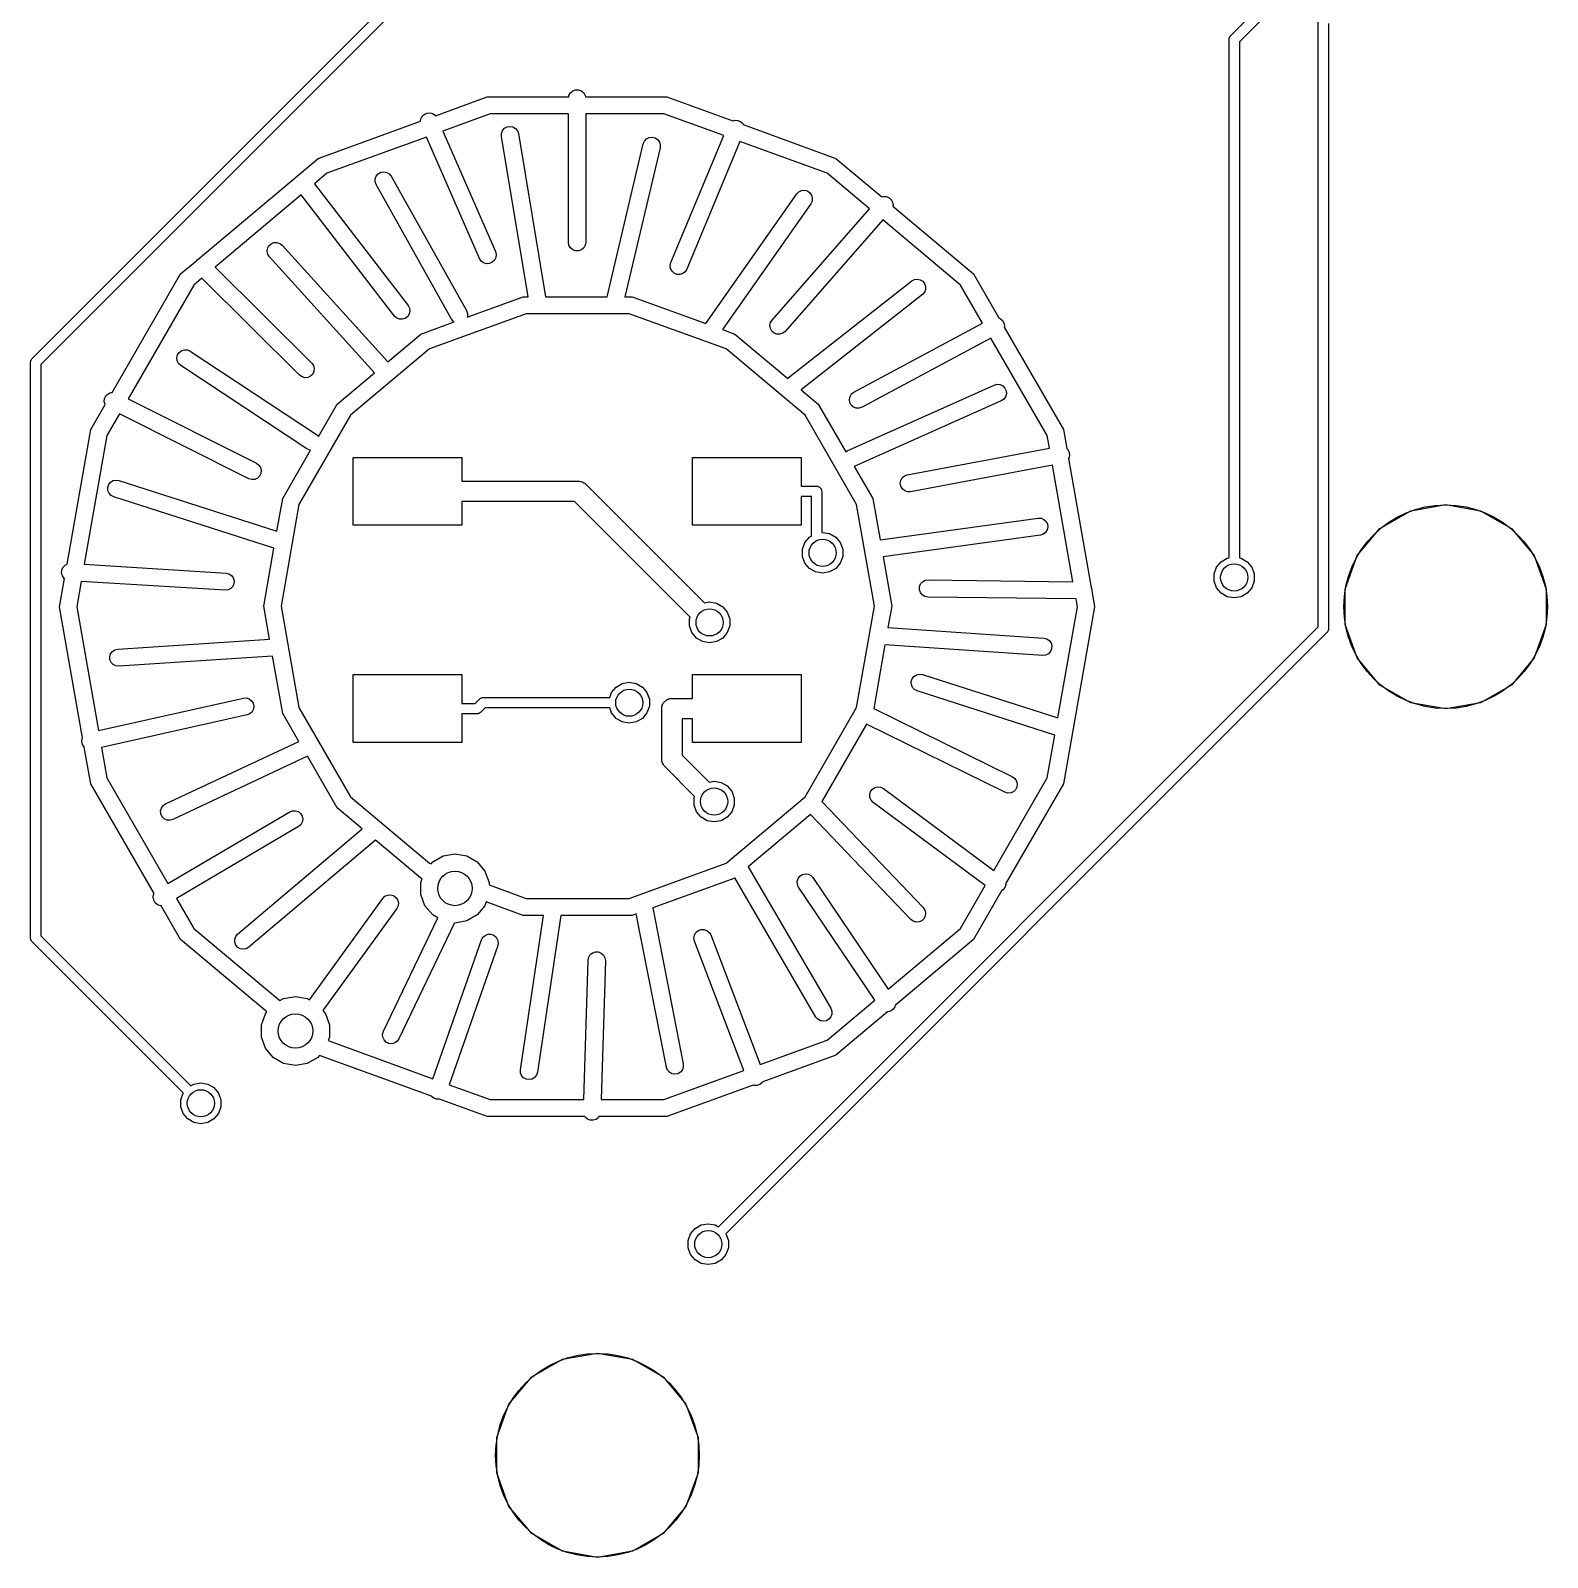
# Model space of a CAD drawing. Extents: x 0 to 100, y -163 to 0.
# Drawn here: x 4.15 to 26.5, y -126.51 to -104.01 of the extents above; entities that cross this region are included whole.
import ezdxf

# ---------------------------------------------------------------- set-up
doc = ezdxf.new("R2010")
doc.units = 0
doc.header["$MEASUREMENT"] = 0
doc.layers.add('BLACK', color=7, linetype='CONTINUOUS')

msp = doc.modelspace()

# ---------------------------------------------------------------- linework, layer by layer
at = {"layer": 'Black'}
for p, q in [((4.16832, -108.845), (15.869, -97.1447)), ((15.9991, -97.2302), (4.2984, -108.931)), ((21.8293, -104.091), (23.7647, -102.155)), ((23.8948, -102.241), (21.9594, -104.176)), ((23.12, -112.796), (23.12, -103.875)), ((23.2724, -103.907), (23.2724, -112.828)), ((21.807, -104.144), (21.8076, -104.141)), ((21.807, -111.782), (21.807, -104.144)), ((21.8073, -104.138), (21.8099, -104.128)), ((21.8076, -104.141), (21.8073, -104.138)), ((21.8099, -104.128), (21.8116, -104.118)), ((21.8116, -104.118), (21.8133, -104.116)), ((21.8133, -104.116), (21.8141, -104.112)), ((21.8141, -104.112), (21.8199, -104.104)), ((21.8199, -104.104), (21.8248, -104.096)), ((21.8248, -104.096), (21.8274, -104.093)), ((21.8274, -104.093), (21.8293, -104.091)), ((21.9594, -104.176), (21.9594, -111.782)), ((10.1143, -105.266), (10.8756, -104.989)), ((10.8756, -104.989), (12.0767, -104.989)), ((12.0767, -104.989), (12.0807, -104.967)), ((12.0807, -104.967), (12.1027, -104.928)), ((12.1027, -104.928), (12.1365, -104.9)), ((12.1365, -104.9), (12.1779, -104.885)), ((12.1779, -104.885), (12.2221, -104.885)), ((12.2221, -104.885), (12.2635, -104.9)), ((12.2635, -104.9), (12.2973, -104.928)), ((12.2973, -104.928), (12.3193, -104.967)), ((12.3193, -104.967), (12.3233, -104.989)), ((12.3233, -104.989), (13.5244, -104.989)), ((13.5244, -104.989), (14.4963, -105.343)), ((9.9178, -105.275), (9.94975, -105.244)), ((9.94975, -105.244), (9.99017, -105.227)), ((9.99017, -105.227), (10.0342, -105.224)), ((10.0342, -105.224), (10.0765, -105.236)), ((10.0765, -105.236), (10.112, -105.262)), ((10.112, -105.262), (10.1143, -105.266)), ((10.9197, -105.239), (10.2211, -105.493)), ((12.073, -105.239), (10.9197, -105.239)), ((12.073, -107.13), (12.073, -105.239)), ((13.4803, -105.239), (12.327, -105.239)), ((12.327, -105.239), (12.327, -107.13)), ((14.361, -105.56), (13.4803, -105.239)), ((8.3865, -105.895), (9.8946, -105.346)), ((9.8946, -105.346), (9.89818, -105.314)), ((9.89818, -105.314), (9.9178, -105.275)), ((10.2211, -105.493), (10.9964, -107.269)), ((11.0852, -105.527), (11.1007, -105.485)), ((11.1007, -105.485), (11.1293, -105.452)), ((11.1293, -105.452), (11.1678, -105.43)), ((11.1678, -105.43), (11.2113, -105.423)), ((11.2113, -105.423), (11.2546, -105.431)), ((11.2546, -105.431), (11.2926, -105.454)), ((11.2926, -105.454), (11.3206, -105.488)), ((11.3206, -105.488), (11.3353, -105.529)), ((14.4963, -105.343), (14.5236, -105.334)), ((14.5236, -105.334), (14.5677, -105.336)), ((14.5677, -105.336), (14.6084, -105.353)), ((14.6084, -105.353), (14.6409, -105.383)), ((14.6409, -105.383), (14.6488, -105.398)), ((14.6488, -105.398), (16.0135, -105.895)), ((9.98197, -105.58), (8.5135, -106.115)), ((10.7636, -107.371), (9.98197, -105.58)), ((11.0847, -105.571), (11.0852, -105.527)), ((11.4769, -107.933), (11.0847, -105.571)), ((11.3353, -105.529), (11.7343, -107.933)), ((12.6429, -107.933), (13.1764, -105.681)), ((13.1764, -105.681), (13.1939, -105.64)), ((13.1939, -105.64), (13.2241, -105.608)), ((13.2241, -105.608), (13.2636, -105.588)), ((13.2636, -105.588), (13.3074, -105.583)), ((13.3074, -105.583), (13.3503, -105.593)), ((13.3503, -105.593), (13.3871, -105.618)), ((13.3871, -105.618), (13.4135, -105.653)), ((13.4135, -105.653), (13.4261, -105.695)), ((13.4261, -105.695), (13.4236, -105.739)), ((13.5827, -107.431), (14.361, -105.56)), ((14.6, -105.647), (13.8173, -107.529)), ((15.8865, -106.115), (14.6, -105.647)), ((6.6121, -107.384), (8.3865, -105.895)), ((13.4236, -105.739), (12.9039, -107.933)), ((16.0135, -105.895), (16.6892, -106.462)), ((8.5135, -106.115), (8.32827, -106.27)), ((9.22522, -106.196), (9.24083, -106.155)), ((9.24083, -106.155), (9.2696, -106.122)), ((9.2696, -106.122), (9.30808, -106.1)), ((9.30808, -106.1), (9.35161, -106.093)), ((9.35161, -106.093), (9.39494, -106.101)), ((9.39494, -106.101), (9.43286, -106.124)), ((9.43286, -106.124), (9.46078, -106.158)), ((9.46078, -106.158), (10.5708, -108.138)), ((16.5102, -106.638), (15.8865, -106.115)), ((8.32827, -106.27), (9.71056, -108.062)), ((9.22466, -106.24), (9.22522, -106.196)), ((9.23922, -106.282), (9.22466, -106.24)), ((10.3492, -108.262), (9.23922, -106.282)), ((15.436, -106.417), (15.4673, -106.386)), ((15.4673, -106.386), (15.5072, -106.367)), ((15.5072, -106.367), (15.5512, -106.363)), ((15.5512, -106.363), (15.5938, -106.375)), ((15.5938, -106.375), (15.6299, -106.4)), ((8.13353, -106.434), (6.86679, -107.497)), ((9.50944, -108.218), (8.13353, -106.434)), ((14.096, -108.327), (15.436, -106.417)), ((15.644, -106.563), (14.3431, -108.417)), ((15.6299, -106.4), (15.6551, -106.436)), ((15.6626, -106.523), (15.644, -106.563)), ((15.6551, -106.436), (15.6665, -106.479)), ((15.6665, -106.479), (15.6626, -106.523)), ((16.6892, -106.462), (16.7106, -106.454)), ((16.7106, -106.454), (16.7547, -106.455)), ((16.7547, -106.455), (16.7958, -106.471)), ((16.7958, -106.471), (16.829, -106.5)), ((16.829, -106.5), (16.8502, -106.539)), ((16.8502, -106.539), (16.857, -106.583)), ((16.857, -106.583), (16.8536, -106.6)), ((16.8536, -106.6), (18.0426, -107.597)), ((15.0745, -108.276), (16.5102, -106.638)), ((16.7048, -106.801), (15.2655, -108.444)), ((17.848, -107.761), (16.7048, -106.801)), ((7.63309, -107.265), (7.63908, -107.221)), ((7.64242, -107.308), (7.63309, -107.265)), ((7.63908, -107.221), (7.65964, -107.182)), ((7.65964, -107.182), (7.69231, -107.153)), ((7.69231, -107.153), (7.73315, -107.136)), ((7.73315, -107.136), (7.77722, -107.134)), ((7.77722, -107.134), (7.81922, -107.148)), ((7.81922, -107.148), (7.85407, -107.175)), ((7.85407, -107.175), (9.41048, -108.891)), ((10.9964, -107.269), (11.0068, -107.312)), ((12.0807, -107.173), (12.073, -107.13)), ((12.1027, -107.212), (12.0807, -107.173)), ((12.1365, -107.24), (12.1027, -107.212)), ((12.1779, -107.255), (12.1365, -107.24)), ((12.2221, -107.255), (12.1779, -107.255)), ((12.2635, -107.24), (12.2221, -107.255)), ((12.2973, -107.212), (12.2635, -107.24)), ((12.3193, -107.173), (12.2973, -107.212)), ((12.327, -107.13), (12.3193, -107.173)), ((6.35738, -107.597), (6.59517, -107.398)), ((6.59517, -107.398), (6.60681, -107.386)), ((6.60681, -107.386), (6.6121, -107.384)), ((6.86679, -107.497), (8.28951, -108.91)), ((7.66593, -107.345), (7.64242, -107.308)), ((9.21576, -109.054), (7.66593, -107.345)), ((10.788, -107.408), (10.7636, -107.371)), ((10.8235, -107.434), (10.788, -107.408)), ((10.8658, -107.446), (10.8235, -107.434)), ((10.9098, -107.443), (10.8658, -107.446)), ((10.9502, -107.426), (10.9098, -107.443)), ((10.9822, -107.395), (10.9502, -107.426)), ((11.0018, -107.356), (10.9822, -107.395)), ((11.0068, -107.312), (11.0018, -107.356)), ((13.5731, -107.474), (13.5827, -107.431)), ((13.5788, -107.518), (13.5731, -107.474)), ((13.5991, -107.557), (13.5788, -107.518)), ((5.3482, -109.345), (6.35738, -107.597)), ((6.67141, -107.66), (6.55195, -107.761)), ((8.11049, -109.09), (6.67141, -107.66)), ((13.6316, -107.587), (13.5991, -107.557)), ((13.6723, -107.604), (13.6316, -107.587)), ((13.7164, -107.606), (13.6723, -107.604)), ((13.7585, -107.593), (13.7164, -107.606)), ((13.7935, -107.566), (13.7585, -107.593)), ((13.8173, -107.529), (13.7935, -107.566)), ((15.3115, -109.13), (17.1315, -107.7)), ((17.1315, -107.7), (17.1704, -107.679)), ((17.1704, -107.679), (17.2141, -107.673)), ((17.2141, -107.673), (17.2573, -107.682)), ((17.2573, -107.682), (17.2947, -107.705)), ((17.2947, -107.705), (17.322, -107.74)), ((17.322, -107.74), (17.3357, -107.782)), ((18.0426, -107.597), (18.4156, -108.244)), ((6.55195, -107.761), (5.58277, -109.439)), ((10.5809, -108.234), (11.4065, -107.933)), ((11.4065, -107.933), (11.4769, -107.933)), ((11.7343, -107.933), (12.6429, -107.933)), ((12.9039, -107.933), (13.0135, -107.933)), ((13.0135, -107.933), (14.0959, -108.327)), ((17.2885, -107.9), (15.5017, -109.304)), ((17.3179, -107.867), (17.2885, -107.9)), ((17.3343, -107.826), (17.3179, -107.867)), ((17.3357, -107.782), (17.3343, -107.826)), ((18.1721, -108.322), (17.848, -107.761)), ((9.72745, -108.188), (9.70385, -108.226)), ((9.71056, -108.062), (9.73103, -108.102)), ((9.73689, -108.145), (9.72745, -108.188)), ((9.73103, -108.102), (9.73689, -108.145)), ((11.4506, -108.183), (10.0235, -108.703)), ((10.5708, -108.138), (10.5853, -108.18)), ((10.5853, -108.18), (10.5848, -108.224)), ((12.9694, -108.183), (11.4506, -108.183)), ((14.3965, -108.703), (12.9694, -108.183)), ((9.54203, -108.247), (9.50944, -108.218)), ((9.58282, -108.264), (9.54203, -108.247)), ((9.62689, -108.266), (9.58282, -108.264)), ((9.66892, -108.253), (9.62689, -108.266)), ((9.70385, -108.226), (9.66892, -108.253)), ((9.8965, -108.483), (10.3894, -108.304)), ((10.3771, -108.296), (10.3492, -108.262)), ((10.3894, -108.304), (10.3771, -108.296)), ((10.5848, -108.224), (10.5809, -108.234)), ((14.0959, -108.327), (14.096, -108.327)), ((14.3431, -108.417), (14.5235, -108.483)), ((15.043, -108.357), (15.0516, -108.314)), ((15.0498, -108.401), (15.043, -108.357)), ((15.071, -108.44), (15.0498, -108.401)), ((15.0516, -108.314), (15.0745, -108.276)), ((16.2799, -109.338), (18.1721, -108.322)), ((18.4156, -108.244), (18.4369, -108.252)), ((18.4369, -108.252), (18.4698, -108.281)), ((18.4698, -108.281), (18.4906, -108.32)), ((18.4906, -108.32), (18.4969, -108.364)), ((18.4969, -108.364), (18.4938, -108.379)), ((18.4938, -108.379), (19.367, -109.891)), ((9.41048, -108.891), (9.8965, -108.483)), ((14.5235, -108.483), (15.3044, -109.138)), ((15.1041, -108.469), (15.071, -108.44)), ((15.1453, -108.485), (15.1041, -108.469)), ((15.1894, -108.486), (15.1453, -108.485)), ((15.2311, -108.471), (15.1894, -108.486)), ((15.2655, -108.444), (15.2311, -108.471)), ((18.2992, -108.542), (16.4001, -109.562)), ((19.1284, -109.978), (18.2992, -108.542)), ((4.14887, -108.883), (4.1506, -108.873)), ((4.1506, -108.873), (4.15227, -108.87)), ((4.15227, -108.87), (4.15314, -108.867)), ((4.15314, -108.867), (4.15885, -108.859)), ((4.15885, -108.859), (4.16383, -108.85)), ((4.16383, -108.85), (4.16639, -108.848)), ((4.16639, -108.848), (4.16832, -108.845)), ((6.30323, -108.832), (6.31351, -108.789)), ((6.30824, -108.876), (6.30323, -108.832)), ((6.31351, -108.789), (6.33784, -108.753)), ((6.33784, -108.753), (6.37329, -108.726)), ((6.37329, -108.726), (6.41557, -108.714)), ((6.41557, -108.714), (6.4596, -108.716)), ((6.4596, -108.716), (6.50005, -108.734)), ((6.50005, -108.734), (8.36005, -109.964)), ((10.0235, -108.703), (8.86009, -109.679)), ((15.5599, -109.679), (14.3965, -108.703)), ((4.146, -108.899), (4.14658, -108.896)), ((4.146, -117.381), (4.146, -108.899)), ((4.14629, -108.893), (4.14887, -108.883)), ((4.14658, -108.896), (4.14629, -108.893)), ((4.2984, -108.931), (4.2984, -117.349)), ((6.32794, -108.916), (6.30824, -108.876)), ((6.35995, -108.946), (6.32794, -108.916)), ((8.21995, -110.176), (6.35995, -108.946)), ((8.14671, -109.115), (8.11049, -109.09)), ((8.30427, -109.073), (8.27319, -109.104)), ((8.28951, -108.91), (8.31492, -108.946)), ((8.32278, -109.032), (8.30427, -109.073)), ((8.31492, -108.946), (8.32648, -108.989)), ((8.32648, -108.989), (8.32278, -109.032)), ((8.66551, -109.516), (9.21576, -109.054)), ((8.18935, -109.127), (8.14671, -109.115)), ((8.23327, -109.123), (8.18935, -109.127)), ((8.27319, -109.104), (8.23327, -109.123)), ((15.3044, -109.138), (15.3115, -109.13)), ((15.5017, -109.304), (15.7545, -109.516)), ((16.1782, -110.204), (18.3482, -109.234)), ((18.3482, -109.234), (18.391, -109.223)), ((18.391, -109.223), (18.4348, -109.228)), ((18.4348, -109.228), (18.4745, -109.247)), ((18.4745, -109.247), (18.5052, -109.279)), ((18.5052, -109.279), (18.5232, -109.319)), ((18.5232, -109.319), (18.5263, -109.363)), ((5.03296, -109.891), (5.24541, -109.523)), ((5.23323, -109.478), (5.23827, -109.434)), ((5.24348, -109.521), (5.23323, -109.478)), ((5.23827, -109.434), (5.258, -109.394)), ((5.24541, -109.523), (5.24348, -109.521)), ((5.258, -109.394), (5.29002, -109.364)), ((5.29002, -109.364), (5.33049, -109.346)), ((5.33049, -109.346), (5.3482, -109.345)), ((5.58277, -109.439), (7.4768, -110.386)), ((8.39021, -109.993), (8.66551, -109.516)), ((15.7545, -109.516), (16.1592, -110.217)), ((16.2131, -109.446), (16.2221, -109.403)), ((16.2194, -109.49), (16.2131, -109.446)), ((16.2402, -109.529), (16.2194, -109.49)), ((16.2221, -109.403), (16.2453, -109.365)), ((16.2731, -109.558), (16.2402, -109.529)), ((16.2453, -109.365), (16.2799, -109.338)), ((18.4518, -109.466), (16.2849, -110.435)), ((18.4884, -109.441), (18.4518, -109.466)), ((18.5142, -109.406), (18.4884, -109.441)), ((18.5263, -109.363), (18.5142, -109.406)), ((5.45554, -109.66), (5.27165, -109.978)), ((7.3632, -110.614), (5.45554, -109.66)), ((8.86009, -109.679), (8.10072, -110.994)), ((16.3193, -110.994), (15.5599, -109.679)), ((16.3141, -109.574), (16.2731, -109.558)), ((16.3582, -109.576), (16.3141, -109.574)), ((16.4001, -109.562), (16.3582, -109.576)), ((4.68348, -111.873), (5.03296, -109.891)), ((5.27165, -109.978), (4.93713, -111.875)), ((8.36005, -109.964), (8.39021, -109.993)), ((19.1608, -110.163), (19.1284, -109.978)), ((19.367, -109.891), (19.4159, -110.169)), ((7.86204, -110.907), (8.27378, -110.194)), ((8.2604, -110.194), (8.21995, -110.176)), ((8.27378, -110.194), (8.2604, -110.194)), ((16.1592, -110.217), (16.1782, -110.204)), ((17.0666, -110.555), (19.1608, -110.163)), ((19.4159, -110.169), (19.4264, -110.177)), ((19.4264, -110.177), (19.4489, -110.215)), ((19.4489, -110.215), (19.457, -110.259)), ((7.4768, -110.386), (7.51222, -110.413)), ((7.51222, -110.413), (7.53652, -110.449)), ((8.9, -111.3), (8.9, -110.3)), ((8.9, -110.3), (10.5, -110.3)), ((10.5, -110.3), (10.5, -110.65)), ((13.9, -111.3), (13.9, -110.3)), ((13.9, -110.3), (15.5, -110.3)), ((15.5, -110.3), (15.5, -110.724)), ((16.2849, -110.435), (16.558, -110.907)), ((19.2049, -110.413), (17.1134, -110.805)), ((19.5079, -112.131), (19.2049, -110.413)), ((19.4498, -110.302), (19.4419, -110.316)), ((19.4419, -110.316), (19.7767, -112.215)), ((19.457, -110.259), (19.4498, -110.302)), ((5.29764, -110.701), (5.32466, -110.666)), ((5.32466, -110.666), (5.36197, -110.642)), ((5.36197, -110.642), (5.40508, -110.633)), ((5.40508, -110.633), (5.44878, -110.639)), ((5.44878, -110.639), (7.77768, -111.386)), ((7.40548, -110.626), (7.3632, -110.614)), ((7.44951, -110.624), (7.40548, -110.626)), ((7.48997, -110.606), (7.44951, -110.624)), ((7.522, -110.576), (7.48997, -110.606)), ((7.54173, -110.536), (7.522, -110.576)), ((7.53652, -110.449), (7.54677, -110.492)), ((7.54677, -110.492), (7.54173, -110.536)), ((10.5, -110.65), (12.2219, -110.65)), ((12.2219, -110.65), (12.2284, -110.651)), ((12.2284, -110.651), (12.235, -110.651)), ((12.235, -110.651), (12.2539, -110.656)), ((12.2539, -110.656), (12.2732, -110.659)), ((12.2732, -110.659), (12.2789, -110.662)), ((12.2789, -110.662), (12.2853, -110.664)), ((12.2853, -110.664), (12.3013, -110.675)), ((16.963, -110.681), (16.9702, -110.638)), ((16.9702, -110.638), (16.9918, -110.599)), ((16.9918, -110.599), (17.0253, -110.571)), ((17.0253, -110.571), (17.0666, -110.555)), ((5.28417, -110.743), (5.29764, -110.701)), ((5.28588, -110.787), (5.28417, -110.743)), ((5.30256, -110.828), (5.28588, -110.787)), ((5.3322, -110.86), (5.30256, -110.828)), ((5.37122, -110.881), (5.3322, -110.86)), ((7.73317, -111.638), (5.37122, -110.881)), ((12.3013, -110.675), (12.3183, -110.685)), ((12.3183, -110.685), (12.3226, -110.69)), ((12.3226, -110.69), (12.328, -110.694)), ((12.328, -110.694), (14.077, -112.443)), ((15.5, -110.724), (15.7289, -110.724)), ((15.6527, -110.876), (15.5, -110.876)), ((15.5, -110.876), (15.5, -111.3)), ((15.6527, -111.459), (15.6527, -110.876)), ((15.7289, -110.724), (15.7355, -110.725)), ((15.7355, -110.725), (15.7421, -110.725)), ((15.7421, -110.725), (15.7484, -110.727)), ((15.7484, -110.727), (15.755, -110.728)), ((15.755, -110.728), (15.7607, -110.732)), ((15.7607, -110.732), (15.767, -110.734)), ((15.767, -110.734), (15.7721, -110.738)), ((15.7721, -110.738), (15.7779, -110.742)), ((15.7779, -110.742), (15.7822, -110.747)), ((15.7822, -110.747), (15.7873, -110.751)), ((15.7873, -110.751), (15.7906, -110.757)), ((15.7906, -110.757), (15.7949, -110.762)), ((15.7949, -110.762), (15.7972, -110.768)), ((15.7972, -110.768), (15.8005, -110.774)), ((15.8005, -110.774), (15.8017, -110.781)), ((15.8017, -110.781), (15.8039, -110.787)), ((15.8039, -110.787), (15.8039, -110.793)), ((15.8039, -110.793), (15.8051, -110.8)), ((15.8051, -110.8), (15.8051, -111.407)), ((16.9711, -110.725), (16.963, -110.681)), ((16.9936, -110.763), (16.9711, -110.725)), ((17.0277, -110.791), (16.9936, -110.763)), ((17.0693, -110.805), (17.0277, -110.791)), ((17.1134, -110.805), (17.0693, -110.805)), ((7.77768, -111.386), (7.86204, -110.907)), ((8.10072, -110.994), (7.837, -112.49)), ((12.1598, -110.95), (10.5, -110.95)), ((10.5, -110.95), (10.5, -111.3)), ((13.8647, -112.655), (12.1598, -110.95)), ((16.583, -112.49), (16.3193, -110.994)), ((16.558, -110.907), (16.6646, -111.513)), ((24.0321, -111.347), (24.485, -111.085)), ((24.485, -111.085), (25, -110.994)), ((25, -110.994), (25.515, -111.085)), ((25.515, -111.085), (25.9679, -111.347)), ((10.5, -111.3), (8.9, -111.3)), ((15.5, -111.3), (13.9, -111.3)), ((16.6646, -111.513), (18.9928, -111.194)), ((18.9928, -111.194), (19.0369, -111.196)), ((19.0369, -111.196), (19.0777, -111.213)), ((19.0777, -111.213), (19.1104, -111.242)), ((19.1104, -111.242), (19.1309, -111.281)), ((19.1369, -111.325), (19.1276, -111.368)), ((19.1309, -111.281), (19.1369, -111.325)), ((23.696, -111.747), (24.0321, -111.347)), ((25.9679, -111.347), (26.304, -111.747)), ((15.5215, -111.653), (15.5573, -111.555)), ((15.5573, -111.555), (15.6245, -111.475)), ((15.6245, -111.475), (15.6527, -111.459)), ((15.8051, -111.407), (15.8181, -111.404)), ((15.8181, -111.404), (15.9211, -111.423)), ((15.9211, -111.423), (16.0117, -111.475)), ((16.0117, -111.475), (16.0789, -111.555)), ((16.0789, -111.555), (16.1147, -111.653)), ((19.0272, -111.446), (16.7088, -111.763)), ((19.0692, -111.432), (19.0272, -111.446)), ((19.1041, -111.405), (19.0692, -111.432)), ((19.1276, -111.368), (19.1041, -111.405)), ((7.583, -112.49), (7.73317, -111.638)), ((15.5215, -111.758), (15.5215, -111.653)), ((15.5573, -111.856), (15.5215, -111.758)), ((16.1147, -111.758), (16.0789, -111.856)), ((16.1147, -111.653), (16.1147, -111.758)), ((16.7088, -111.763), (16.837, -112.49)), ((21.6896, -111.839), (21.7802, -111.786)), ((21.7802, -111.786), (21.807, -111.782)), ((21.9594, -111.782), (21.9862, -111.786)), ((21.9862, -111.786), (22.0768, -111.839)), ((23.5171, -112.239), (23.696, -111.747)), ((26.304, -111.747), (26.4829, -112.239)), ((4.60382, -112.004), (4.60651, -111.96)), ((4.61634, -112.047), (4.60382, -112.004)), ((4.60651, -111.96), (4.62409, -111.92)), ((4.62409, -111.92), (4.65445, -111.888)), ((4.65445, -111.888), (4.68348, -111.873)), ((4.93713, -111.875), (7.02775, -112.003)), ((7.02775, -112.003), (7.07064, -112.014)), ((7.07064, -112.014), (7.10742, -112.038)), ((15.6245, -111.936), (15.5573, -111.856)), ((15.7151, -111.988), (15.6245, -111.936)), ((15.8181, -112.007), (15.7151, -111.988)), ((15.9211, -111.988), (15.8181, -112.007)), ((16.0117, -111.936), (15.9211, -111.988)), ((16.0789, -111.856), (16.0117, -111.936)), ((21.5866, -112.017), (21.6224, -111.919)), ((21.5866, -112.122), (21.5866, -112.017)), ((21.6224, -111.919), (21.6896, -111.839)), ((22.0768, -111.839), (22.144, -111.919)), ((22.144, -111.919), (22.1798, -112.017)), ((22.1798, -112.017), (22.1798, -112.122)), ((4.573, -112.5), (4.64625, -112.085)), ((4.64258, -112.082), (4.61634, -112.047)), ((4.64625, -112.085), (4.64258, -112.082)), ((4.89274, -112.127), (4.827, -112.5)), ((7.01225, -112.257), (4.89274, -112.127)), ((7.09554, -112.232), (7.05607, -112.252)), ((7.1259, -112.2), (7.09554, -112.232)), ((7.10742, -112.038), (7.13365, -112.073)), ((7.14349, -112.16), (7.1259, -112.2)), ((7.13365, -112.073), (7.14618, -112.116)), ((7.14618, -112.116), (7.14349, -112.16)), ((17.2447, -112.25), (17.2452, -112.206)), ((17.2452, -112.206), (17.2609, -112.165)), ((17.2609, -112.165), (17.2896, -112.132)), ((17.2896, -112.132), (17.3281, -112.11)), ((17.3281, -112.11), (17.3717, -112.103)), ((17.3717, -112.103), (19.5079, -112.131)), ((19.7767, -112.215), (19.7853, -112.24)), ((19.7853, -112.24), (19.7851, -112.262)), ((21.6224, -112.22), (21.5866, -112.122)), ((21.6896, -112.3), (21.6224, -112.22)), ((22.144, -112.22), (22.0768, -112.3)), ((22.1798, -112.122), (22.144, -112.22)), ((23.5171, -112.761), (23.5171, -112.239)), ((26.4829, -112.239), (26.4829, -112.761)), ((7.05607, -112.252), (7.01225, -112.257)), ((14.077, -112.443), (14.1527, -112.43)), ((14.1527, -112.43), (14.2557, -112.448)), ((14.2557, -112.448), (14.3463, -112.5)), ((17.2592, -112.292), (17.2447, -112.25)), ((17.2871, -112.326), (17.2592, -112.292)), ((17.325, -112.349), (17.2871, -112.326)), ((17.3683, -112.357), (17.325, -112.349)), ((19.5528, -112.386), (17.3683, -112.357)), ((19.573, -112.5), (19.5528, -112.386)), ((19.7851, -112.262), (19.827, -112.5)), ((21.7802, -112.352), (21.6896, -112.3)), ((21.8832, -112.37), (21.7802, -112.352)), ((21.9862, -112.352), (21.8832, -112.37)), ((22.0768, -112.3), (21.9862, -112.352)), ((4.91375, -114.432), (4.573, -112.5)), ((4.827, -112.5), (5.14851, -114.323)), ((7.66893, -112.977), (7.583, -112.49)), ((7.837, -112.49), (8.10072, -113.986)), ((13.8561, -112.679), (13.8647, -112.655)), ((13.8561, -112.783), (13.8561, -112.679)), ((14.3463, -112.5), (14.4135, -112.58)), ((14.4135, -112.58), (14.4493, -112.679)), ((14.4493, -112.679), (14.4493, -112.783)), ((16.3193, -113.986), (16.583, -112.49)), ((16.837, -112.49), (16.781, -112.808)), ((19.284, -114.139), (19.573, -112.5)), ((19.827, -112.5), (19.367, -115.109)), ((13.8919, -112.881), (13.8561, -112.783)), ((13.9591, -112.961), (13.8919, -112.881)), ((14.2823, -121.634), (23.12, -112.796)), ((14.4135, -112.881), (14.3463, -112.961)), ((23.2501, -112.882), (14.3932, -121.739)), ((14.4493, -112.783), (14.4135, -112.881)), ((16.781, -112.808), (19.0786, -112.963)), ((23.252, -112.879), (23.2501, -112.882)), ((23.2546, -112.877), (23.252, -112.879)), ((23.2595, -112.868), (23.2546, -112.877)), ((23.2653, -112.86), (23.2595, -112.868)), ((23.2661, -112.857), (23.2653, -112.86)), ((23.2678, -112.854), (23.2661, -112.857)), ((23.2695, -112.844), (23.2678, -112.854)), ((23.2721, -112.834), (23.2695, -112.844)), ((23.2724, -112.828), (23.2718, -112.831)), ((23.2718, -112.831), (23.2721, -112.834)), ((23.696, -113.253), (23.5171, -112.761)), ((26.4829, -112.761), (26.304, -113.253)), ((5.35221, -113.158), (5.38889, -113.134)), ((5.38889, -113.134), (5.43173, -113.123)), ((5.43173, -113.123), (7.66893, -112.977)), ((14.0497, -113.014), (13.9591, -112.961)), ((14.1527, -113.032), (14.0497, -113.014)), ((14.2557, -113.014), (14.1527, -113.032)), ((14.3463, -112.961), (14.2557, -113.014)), ((16.7367, -113.059), (16.5711, -113.998)), ((19.0614, -113.217), (16.7367, -113.059)), ((19.0786, -112.963), (19.1214, -112.974)), ((19.1214, -112.974), (19.158, -112.998)), ((19.158, -112.998), (19.184, -113.034)), ((19.1933, -113.12), (19.1754, -113.161)), ((19.184, -113.034), (19.1963, -113.076)), ((19.1963, -113.076), (19.1933, -113.12)), ((5.31376, -113.236), (5.32612, -113.194)), ((5.31663, -113.28), (5.31376, -113.236)), ((5.33438, -113.321), (5.31663, -113.28)), ((5.32612, -113.194), (5.35221, -113.158)), ((5.36487, -113.352), (5.33438, -113.321)), ((5.40442, -113.372), (5.36487, -113.352)), ((5.44827, -113.377), (5.40442, -113.372)), ((7.71331, -113.229), (5.44827, -113.377)), ((7.86204, -114.073), (7.71331, -113.229)), ((19.1053, -113.212), (19.0614, -113.217)), ((19.1449, -113.193), (19.1053, -113.212)), ((19.1754, -113.161), (19.1449, -113.193)), ((24.0321, -113.653), (23.696, -113.253)), ((26.304, -113.253), (25.9679, -113.653)), ((8.9, -114.5), (8.9, -113.5)), ((8.9, -113.5), (10.5, -113.5)), ((10.5, -113.5), (10.5, -113.924)), ((13.9, -113.85), (13.9, -113.5)), ((13.9, -113.5), (15.5, -113.5)), ((15.5, -113.5), (15.5, -114.5)), ((17.1242, -113.603), (17.1376, -113.561)), ((17.1376, -113.561), (17.1647, -113.526)), ((17.1647, -113.526), (17.202, -113.502)), ((17.202, -113.502), (17.2451, -113.493)), ((17.2451, -113.493), (17.2888, -113.499)), ((17.2888, -113.499), (19.284, -114.139)), ((12.6812, -113.838), (12.7083, -113.764)), ((12.7083, -113.764), (12.7755, -113.684)), ((12.7755, -113.684), (12.8661, -113.631)), ((12.8661, -113.631), (12.9691, -113.613)), ((12.9691, -113.613), (13.0721, -113.631)), ((13.0721, -113.631), (13.1627, -113.684)), ((13.1627, -113.684), (13.2299, -113.764)), ((13.2299, -113.764), (13.2657, -113.862)), ((17.1259, -113.647), (17.1242, -113.603)), ((17.1426, -113.688), (17.1259, -113.647)), ((17.1722, -113.72), (17.1426, -113.688)), ((17.2112, -113.741), (17.1722, -113.72)), ((19.2395, -114.392), (17.2112, -113.741)), ((24.485, -113.915), (24.0321, -113.653)), ((25.9679, -113.653), (25.515, -113.915)), ((5.14851, -114.323), (7.28228, -113.846)), ((7.28228, -113.846), (7.32634, -113.844)), ((7.32634, -113.844), (7.36843, -113.857)), ((7.36843, -113.857), (7.40347, -113.884)), ((7.4109, -114.047), (7.37844, -114.077)), ((7.40347, -113.884), (7.42724, -113.921)), ((7.43119, -114.008), (7.4109, -114.047)), ((7.42724, -113.921), (7.43687, -113.964)), ((7.43687, -113.964), (7.43119, -114.008)), ((8.10072, -113.986), (8.86009, -115.301)), ((10.5, -113.924), (10.6973, -113.924)), ((10.6973, -113.924), (10.7607, -113.86)), ((10.7607, -113.86), (10.7635, -113.858)), ((10.7635, -113.858), (10.7656, -113.856)), ((10.7656, -113.856), (10.7742, -113.851)), ((10.7742, -113.851), (10.7824, -113.845)), ((10.7824, -113.845), (10.7856, -113.844)), ((10.8462, -113.99), (10.7828, -114.054)), ((10.7856, -113.844), (10.7885, -113.843)), ((10.7885, -113.843), (10.7983, -113.841)), ((10.7983, -113.841), (10.808, -113.838)), ((10.808, -113.838), (10.8113, -113.839)), ((10.8113, -113.839), (10.8146, -113.838)), ((10.8146, -113.838), (12.6812, -113.838)), ((12.6812, -113.99), (10.8462, -113.99)), ((12.7083, -114.065), (12.6812, -113.99)), ((13.2657, -113.967), (13.2299, -114.065)), ((13.2657, -113.862), (13.2657, -113.967)), ((13.4473, -114), (13.4496, -113.987)), ((13.4473, -114.747), (13.4473, -114)), ((13.4496, -113.974), (13.4541, -113.962)), ((13.4496, -113.987), (13.4496, -113.974)), ((13.4541, -113.962), (13.4563, -113.949)), ((13.4563, -113.949), (13.4629, -113.937)), ((13.4629, -113.937), (13.4674, -113.925)), ((13.4674, -113.925), (13.4758, -113.915)), ((13.4758, -113.915), (13.4824, -113.904)), ((13.4824, -113.904), (13.4924, -113.895)), ((13.4924, -113.895), (13.5009, -113.885)), ((13.5009, -113.885), (13.5122, -113.879)), ((13.5122, -113.879), (13.5223, -113.87)), ((13.5223, -113.87), (13.5346, -113.866)), ((13.5346, -113.866), (13.546, -113.859)), ((13.546, -113.859), (13.5589, -113.857)), ((13.5589, -113.857), (13.5713, -113.852)), ((13.5713, -113.852), (13.5844, -113.852)), ((13.5844, -113.852), (13.5973, -113.85)), ((13.5973, -113.85), (13.9, -113.85)), ((15.5599, -115.301), (16.3193, -113.986)), ((16.5711, -113.998), (18.6162, -115.006)), ((25, -114.006), (24.485, -113.915)), ((25.515, -113.915), (25, -114.006)), ((7.33772, -114.094), (5.19266, -114.574)), ((7.37844, -114.077), (7.33772, -114.094)), ((8.09877, -114.483), (7.86204, -114.073)), ((10.7289, -114.076), (10.5, -114.076)), ((10.5, -114.076), (10.5, -114.5)), ((10.7322, -114.076), (10.7289, -114.076)), ((10.7355, -114.076), (10.7322, -114.076)), ((10.7452, -114.073), (10.7355, -114.076)), ((10.755, -114.072), (10.7452, -114.073)), ((10.7579, -114.07), (10.755, -114.072)), ((10.7611, -114.069), (10.7579, -114.07)), ((10.7693, -114.063), (10.7611, -114.069)), ((10.7779, -114.058), (10.7693, -114.063)), ((10.78, -114.056), (10.7779, -114.058)), ((10.7828, -114.054), (10.78, -114.056)), ((12.7755, -114.145), (12.7083, -114.065)), ((12.8661, -114.197), (12.7755, -114.145)), ((12.9691, -114.215), (12.8661, -114.197)), ((13.0721, -114.197), (12.9691, -114.215)), ((13.1627, -114.145), (13.0721, -114.197)), ((13.2299, -114.065), (13.1627, -114.145)), ((13.9, -114.15), (13.7473, -114.15)), ((13.7473, -114.15), (13.7473, -114.685)), ((13.9, -114.5), (13.9, -114.15)), ((16.4671, -114.23), (15.8082, -115.371)), ((18.5038, -115.234), (16.4671, -114.23)), ((4.90313, -114.486), (4.90881, -114.442)), ((4.91276, -114.529), (4.90313, -114.486)), ((4.90881, -114.442), (4.91375, -114.432)), ((6.13598, -115.405), (8.09877, -114.483)), ((19.1284, -115.022), (19.2395, -114.392)), ((4.93653, -114.566), (4.91276, -114.529)), ((4.93741, -114.567), (4.93653, -114.566)), ((5.03296, -115.109), (4.93741, -114.567)), ((5.19266, -114.574), (5.27165, -115.022)), ((8.22622, -114.703), (6.24402, -115.635)), ((8.66551, -115.464), (8.22622, -114.703)), ((10.5, -114.5), (8.9, -114.5)), ((13.7473, -114.685), (14.1444, -115.082)), ((15.5, -114.5), (13.9, -114.5)), ((13.4484, -114.753), (13.4473, -114.747)), ((13.4479, -114.76), (13.4484, -114.753)), ((13.4529, -114.779), (13.4479, -114.76)), ((13.4563, -114.798), (13.4529, -114.779)), ((13.4596, -114.804), (13.4563, -114.798)), ((13.4614, -114.81), (13.4596, -114.804)), ((13.4726, -114.826), (13.4614, -114.81)), ((13.4824, -114.843), (13.4726, -114.826)), ((13.4874, -114.848), (13.4824, -114.843)), ((13.4912, -114.853), (13.4874, -114.848)), ((13.9321, -115.294), (13.4912, -114.853)), ((5.96682, -116.726), (5.03296, -115.109)), ((5.27165, -115.022), (6.17076, -116.579)), ((14.1444, -115.082), (14.2201, -115.069)), ((14.2201, -115.069), (14.3231, -115.087)), ((14.3231, -115.087), (14.4137, -115.139)), ((14.4137, -115.139), (14.4809, -115.219)), ((16.5528, -115.188), (16.5896, -115.163)), ((16.5896, -115.163), (16.6325, -115.153)), ((16.6325, -115.153), (16.6763, -115.158)), ((16.6763, -115.158), (16.7157, -115.178)), ((18.341, -116.385), (19.1284, -115.022)), ((19.367, -115.109), (18.5155, -116.583)), ((18.6162, -115.006), (18.6517, -115.032)), ((18.6517, -115.032), (18.6762, -115.069)), ((18.6819, -115.156), (18.6624, -115.195)), ((18.6762, -115.069), (18.6867, -115.112)), ((18.6867, -115.112), (18.6819, -115.156)), ((8.86009, -115.301), (10.0235, -116.277)), ((13.9235, -115.318), (13.9321, -115.294)), ((13.9235, -115.422), (13.9235, -115.318)), ((14.3965, -116.277), (15.5599, -115.301)), ((14.4809, -115.219), (14.5167, -115.318)), ((14.5167, -115.318), (14.5167, -115.422)), ((15.8082, -115.371), (17.3018, -116.932)), ((16.5138, -115.265), (16.5264, -115.223)), ((16.5165, -115.309), (16.5138, -115.265)), ((16.534, -115.35), (16.5165, -115.309)), ((16.5264, -115.223), (16.5528, -115.188)), ((16.5643, -115.382), (16.534, -115.35)), ((18.2132, -116.607), (16.5643, -115.382)), ((16.7157, -115.178), (18.341, -116.385)), ((18.5462, -115.246), (18.5038, -115.234)), ((18.5902, -115.243), (18.5462, -115.246)), ((18.6306, -115.226), (18.5902, -115.243)), ((18.6624, -115.195), (18.6306, -115.226)), ((6.06345, -115.509), (6.07474, -115.467)), ((6.06743, -115.553), (6.06345, -115.509)), ((6.08619, -115.593), (6.06743, -115.553)), ((6.07474, -115.467), (6.09992, -115.43)), ((6.11747, -115.624), (6.08619, -115.593)), ((6.09992, -115.43), (6.13598, -115.405)), ((6.17076, -116.579), (7.96549, -115.521)), ((7.96549, -115.521), (8.00679, -115.505)), ((8.00679, -115.505), (8.0509, -115.505)), ((8.0509, -115.505), (8.09248, -115.519)), ((8.09248, -115.519), (8.12653, -115.547)), ((8.12653, -115.547), (8.14893, -115.585)), ((8.14893, -115.585), (8.15699, -115.629)), ((9.03303, -115.773), (8.66551, -115.464)), ((13.9593, -115.52), (13.9235, -115.422)), ((14.0265, -115.6), (13.9593, -115.52)), ((14.1171, -115.653), (14.0265, -115.6)), ((14.4137, -115.6), (14.3231, -115.653)), ((14.4809, -115.52), (14.4137, -115.6)), ((14.5167, -115.422), (14.4809, -115.52)), ((15.6386, -115.561), (14.7217, -116.331)), ((17.1182, -117.108), (15.6386, -115.561)), ((6.1575, -115.643), (6.11747, -115.624)), ((6.20145, -115.646), (6.1575, -115.643)), ((6.24402, -115.635), (6.20145, -115.646)), ((8.09451, -115.739), (6.29777, -116.799)), ((7.19803, -117.323), (9.03303, -115.773)), ((8.12804, -115.711), (8.09451, -115.739)), ((8.14974, -115.672), (8.12804, -115.711)), ((8.15699, -115.629), (8.14974, -115.672)), ((14.2201, -115.671), (14.1171, -115.653)), ((14.3231, -115.653), (14.2201, -115.671)), ((9.23049, -115.938), (7.36196, -117.517)), ((9.8965, -116.497), (9.23049, -115.938)), ((10.0235, -116.277), (10.0494, -116.287)), ((10.0494, -116.287), (10.0722, -116.259)), ((10.0722, -116.259), (10.2256, -116.171)), ((10.2256, -116.171), (10.4, -116.14)), ((10.4, -116.14), (10.5744, -116.171)), ((10.5744, -116.171), (10.7278, -116.259)), ((10.7278, -116.259), (10.8416, -116.395)), ((12.9694, -116.797), (14.3965, -116.277)), ((9.91834, -116.505), (9.8965, -116.497)), ((9.89781, -116.561), (9.91834, -116.505)), ((10.8416, -116.395), (10.9022, -116.561)), ((14.5235, -116.497), (13.3147, -116.937)), ((14.5243, -116.496), (14.5235, -116.497)), ((15.7203, -118.544), (14.5243, -116.496)), ((14.7217, -116.331), (15.9397, -118.416)), ((15.4437, -116.547), (15.4559, -116.504)), ((15.4559, -116.504), (15.4818, -116.469)), ((15.4818, -116.469), (15.5184, -116.444)), ((15.5184, -116.444), (15.5612, -116.433)), ((15.5612, -116.433), (15.605, -116.438)), ((15.605, -116.438), (15.6447, -116.457)), ((15.6447, -116.457), (15.6753, -116.489)), ((15.6753, -116.489), (16.7834, -118.133)), ((5.95301, -116.781), (5.96026, -116.738)), ((5.96026, -116.738), (5.96682, -116.726)), ((9.4091, -116.747), (9.45309, -116.744)), ((9.45309, -116.744), (9.49551, -116.756)), ((9.89781, -116.739), (9.89781, -116.561)), ((9.95838, -116.905), (9.89781, -116.739)), ((10.9022, -116.561), (10.9022, -116.597)), ((10.9022, -116.597), (11.4506, -116.797)), ((15.4468, -116.591), (15.4437, -116.547)), ((15.4647, -116.631), (15.4468, -116.591)), ((16.5877, -118.297), (15.4647, -116.631)), ((17.848, -117.239), (18.2132, -116.607)), ((18.4562, -116.686), (18.0426, -117.403)), ((18.4772, -116.672), (18.4562, -116.686)), ((18.5036, -116.637), (18.4772, -116.672)), ((18.5162, -116.595), (18.5036, -116.637)), ((18.5155, -116.583), (18.5162, -116.595)), ((5.96107, -116.825), (5.95301, -116.781)), ((5.98347, -116.863), (5.96107, -116.825)), ((6.01752, -116.891), (5.98347, -116.863)), ((6.0591, -116.905), (6.01752, -116.891)), ((6.07022, -116.905), (6.0591, -116.905)), ((6.35738, -117.403), (6.07022, -116.905)), ((6.29777, -116.799), (6.55195, -117.239)), ((8.25553, -118.289), (9.33715, -116.796)), ((9.54285, -116.944), (8.45306, -118.449)), ((9.33715, -116.796), (9.36883, -116.765)), ((9.36883, -116.765), (9.4091, -116.747)), ((9.49551, -116.756), (9.53123, -116.782)), ((9.53123, -116.782), (9.55594, -116.818)), ((9.56213, -116.905), (9.54285, -116.944)), ((9.55594, -116.818), (9.56668, -116.861)), ((9.56668, -116.861), (9.56213, -116.905)), ((10.0722, -117.041), (9.95838, -116.905)), ((10.8416, -116.905), (10.7278, -117.041)), ((10.8621, -116.849), (10.8416, -116.905)), ((11.4065, -117.047), (10.8621, -116.849)), ((11.4506, -116.797), (12.9694, -116.797)), ((13.3147, -116.937), (13.7646, -119.236)), ((17.3018, -116.932), (17.3263, -116.969)), ((17.3263, -116.969), (17.3367, -117.012)), ((9.34553, -118.755), (10.1483, -117.085)), ((10.3944, -117.159), (9.57447, -118.865)), ((10.1483, -117.085), (10.0722, -117.041)), ((10.4, -117.16), (10.3944, -117.159)), ((10.5744, -117.129), (10.4, -117.16)), ((10.7278, -117.041), (10.5744, -117.129)), ((11.3644, -119.321), (11.7061, -117.047)), ((11.7061, -117.047), (11.4065, -117.047)), ((11.9629, -117.047), (11.6156, -119.359)), ((13.0135, -117.047), (11.9629, -117.047)), ((13.0731, -117.025), (13.0135, -117.047)), ((13.5154, -119.284), (13.0731, -117.025)), ((17.1538, -117.134), (17.1182, -117.108)), ((17.1961, -117.146), (17.1538, -117.134)), ((17.2402, -117.143), (17.1961, -117.146)), ((17.2805, -117.126), (17.2402, -117.143)), ((17.3124, -117.095), (17.2805, -117.126)), ((17.3319, -117.056), (17.3124, -117.095)), ((17.3367, -117.012), (17.3319, -117.056)), ((4.14658, -117.384), (4.146, -117.381)), ((4.14629, -117.388), (4.14658, -117.384)), ((4.14887, -117.397), (4.14629, -117.388)), ((4.1506, -117.407), (4.14887, -117.397)), ((4.15227, -117.41), (4.1506, -117.407)), ((4.15314, -117.413), (4.15227, -117.41)), ((4.15885, -117.421), (4.15314, -117.413)), ((4.16383, -117.43), (4.15885, -117.421)), ((4.2984, -117.349), (6.50721, -119.558)), ((7.62944, -118.47), (6.35738, -117.403)), ((6.55195, -117.239), (7.81973, -118.303)), ((7.15485, -117.398), (7.1698, -117.357)), ((7.15501, -117.442), (7.15485, -117.398)), ((7.1698, -117.357), (7.19803, -117.323)), ((10.0768, -119.454), (10.7901, -117.408)), ((10.7901, -117.408), (10.8116, -117.37)), ((10.8116, -117.37), (10.845, -117.341)), ((10.845, -117.341), (10.8862, -117.325)), ((10.8862, -117.325), (10.9303, -117.325)), ((10.9303, -117.325), (10.972, -117.339)), ((10.972, -117.339), (11.0062, -117.367)), ((11.0062, -117.367), (11.0287, -117.405)), ((11.0287, -117.405), (11.037, -117.448)), ((13.923, -117.382), (13.93, -117.338)), ((13.9313, -117.425), (13.923, -117.382)), ((13.93, -117.338), (13.9515, -117.3)), ((13.9515, -117.3), (13.9849, -117.271)), ((13.9849, -117.271), (14.0261, -117.255)), ((14.0261, -117.255), (14.0702, -117.255)), ((14.0702, -117.255), (14.1119, -117.269)), ((14.1119, -117.269), (14.1461, -117.297)), ((14.1461, -117.297), (14.1687, -117.335)), ((14.1687, -117.335), (14.8958, -119.246)), ((16.7834, -118.133), (17.848, -117.239)), ((18.0426, -117.403), (16.8921, -118.368)), ((4.16639, -117.432), (4.16383, -117.43)), ((4.16832, -117.435), (4.16639, -117.432)), ((6.39632, -119.663), (4.16832, -117.435)), ((7.17023, -117.484), (7.15501, -117.442)), ((7.1987, -117.518), (7.17023, -117.484)), ((7.23697, -117.539), (7.1987, -117.518)), ((7.28043, -117.547), (7.23697, -117.539)), ((7.32384, -117.539), (7.28043, -117.547)), ((7.36196, -117.517), (7.32384, -117.539)), ((11.0299, -117.492), (10.3155, -119.541)), ((11.037, -117.448), (11.0299, -117.492)), ((12.3721, -117.663), (12.3953, -117.625)), ((12.3953, -117.625), (12.43, -117.598)), ((12.43, -117.598), (12.4719, -117.584)), ((12.4719, -117.584), (12.516, -117.586)), ((12.516, -117.586), (12.5569, -117.602)), ((12.5569, -117.602), (12.5898, -117.631)), ((12.5898, -117.631), (12.6106, -117.67)), ((14.6571, -119.333), (13.9313, -117.425)), ((12.2986, -119.761), (12.3631, -117.706)), ((12.3631, -117.706), (12.3721, -117.663)), ((12.6169, -117.714), (12.5527, -119.761)), ((12.6106, -117.67), (12.6169, -117.714)), ((7.81973, -118.303), (7.87559, -118.271)), ((7.87559, -118.271), (8.05, -118.24)), ((8.05, -118.24), (8.22441, -118.271)), ((8.22441, -118.271), (8.25553, -118.289)), ((15.8865, -118.885), (16.5877, -118.297)), ((7.54781, -118.661), (7.60838, -118.495)), ((7.60838, -118.495), (7.62944, -118.47)), ((8.45306, -118.449), (8.49162, -118.495)), ((8.49162, -118.495), (8.55219, -118.661)), ((15.7489, -118.578), (15.7203, -118.544)), ((15.9403, -118.543), (15.9121, -118.577)), ((15.9397, -118.416), (15.955, -118.457)), ((15.9552, -118.501), (15.9403, -118.543)), ((15.955, -118.457), (15.9552, -118.501)), ((16.7749, -118.466), (16.0135, -119.105)), ((16.7788, -118.467), (16.7749, -118.466)), ((16.8216, -118.456), (16.7788, -118.467)), ((16.8582, -118.431), (16.8216, -118.456)), ((16.8841, -118.396), (16.8582, -118.431)), ((16.8921, -118.368), (16.8841, -118.396)), ((7.54781, -118.839), (7.54781, -118.661)), ((8.55219, -118.661), (8.55219, -118.839)), ((9.33362, -118.797), (9.34553, -118.755)), ((15.7872, -118.6), (15.7489, -118.578)), ((15.8306, -118.607), (15.7872, -118.6)), ((15.874, -118.599), (15.8306, -118.607)), ((15.9121, -118.577), (15.874, -118.599)), ((7.60838, -119.005), (7.54781, -118.839)), ((8.55219, -118.839), (8.53267, -118.892)), ((8.53267, -118.892), (10.0768, -119.454)), ((9.33695, -118.841), (9.33362, -118.797)), ((9.35512, -118.882), (9.33695, -118.841)), ((9.38595, -118.913), (9.35512, -118.882)), ((9.4257, -118.932), (9.38595, -118.913)), ((9.46959, -118.937), (9.4257, -118.932)), ((9.51233, -118.926), (9.46959, -118.937)), ((9.54875, -118.901), (9.51233, -118.926)), ((9.57447, -118.865), (9.54875, -118.901)), ((14.8958, -119.246), (15.8865, -118.885)), ((7.72222, -119.141), (7.60838, -119.005)), ((7.87559, -119.229), (7.72222, -119.141)), ((8.37778, -119.141), (8.22441, -119.229)), ((8.40262, -119.111), (8.37778, -119.141)), ((10.0531, -119.712), (8.40262, -119.111)), ((16.0135, -119.105), (14.9355, -119.498)), ((8.05, -119.26), (7.87559, -119.229)), ((8.22441, -119.229), (8.05, -119.26)), ((11.3655, -119.365), (11.3644, -119.321)), ((11.3817, -119.406), (11.3655, -119.365)), ((11.4109, -119.439), (11.3817, -119.406)), ((11.4496, -119.46), (11.4109, -119.439)), ((11.5741, -119.435), (11.5365, -119.458)), ((11.6016, -119.401), (11.5741, -119.435)), ((11.6156, -119.359), (11.6016, -119.401)), ((13.4803, -119.761), (14.6571, -119.333)), ((13.5312, -119.326), (13.5154, -119.284)), ((13.5602, -119.359), (13.5312, -119.326)), ((13.5988, -119.38), (13.5602, -119.359)), ((13.6424, -119.387), (13.5988, -119.38)), ((13.6857, -119.379), (13.6424, -119.387)), ((13.7234, -119.356), (13.6857, -119.379)), ((13.7512, -119.321), (13.7234, -119.356)), ((13.7655, -119.28), (13.7512, -119.321)), ((13.7646, -119.236), (13.7655, -119.28)), ((6.35943, -119.763), (6.3952, -119.664)), ((6.3952, -119.664), (6.39632, -119.663)), ((6.50721, -119.558), (6.553, -119.532)), ((6.553, -119.532), (6.656, -119.514)), ((6.656, -119.514), (6.759, -119.532)), ((6.759, -119.532), (6.84957, -119.584)), ((6.84957, -119.584), (6.9168, -119.664)), ((6.9168, -119.664), (6.95257, -119.763)), ((10.3155, -119.541), (10.9197, -119.761)), ((11.4932, -119.467), (11.4496, -119.46)), ((11.5365, -119.458), (11.4932, -119.467)), ((14.7928, -119.549), (13.5244, -120.011)), ((14.8098, -119.555), (14.7928, -119.549)), ((14.8539, -119.555), (14.8098, -119.555)), ((14.8951, -119.539), (14.8539, -119.555)), ((14.9285, -119.51), (14.8951, -119.539)), ((14.9355, -119.498), (14.9285, -119.51)), ((6.35943, -119.867), (6.35943, -119.763)), ((6.3952, -119.965), (6.35943, -119.867)), ((6.95257, -119.867), (6.9168, -119.965)), ((6.95257, -119.763), (6.95257, -119.867)), ((10.0538, -119.713), (10.0531, -119.712)), ((10.088, -119.741), (10.0538, -119.713)), ((10.1297, -119.755), (10.088, -119.741)), ((10.1713, -119.755), (10.1297, -119.755)), ((10.8756, -120.011), (10.1713, -119.755)), ((10.9197, -119.761), (12.2986, -119.761)), ((12.5527, -119.761), (13.4803, -119.761)), ((6.46243, -120.045), (6.3952, -119.965)), ((6.553, -120.098), (6.46243, -120.045)), ((6.656, -120.116), (6.553, -120.098)), ((6.759, -120.098), (6.656, -120.116)), ((6.84957, -120.045), (6.759, -120.098)), ((6.9168, -119.965), (6.84957, -120.045)), ((12.3162, -120.011), (10.8756, -120.011)), ((12.3202, -120.019), (12.3162, -120.011)), ((12.3531, -120.048), (12.3202, -120.019)), ((12.394, -120.064), (12.3531, -120.048)), ((12.4381, -120.066), (12.394, -120.064)), ((12.48, -120.052), (12.4381, -120.066)), ((12.5147, -120.025), (12.48, -120.052)), ((12.5231, -120.011), (12.5147, -120.025)), ((13.5244, -120.011), (12.5231, -120.011)), ((13.8727, -121.74), (13.9399, -121.66)), ((13.9399, -121.66), (14.0305, -121.608)), ((14.0305, -121.608), (14.1335, -121.589)), ((14.1335, -121.589), (14.2365, -121.608)), ((14.2365, -121.608), (14.2823, -121.634)), ((13.8369, -121.838), (13.8727, -121.74)), ((13.8369, -121.943), (13.8369, -121.838)), ((14.3932, -121.739), (14.3943, -121.74)), ((14.3943, -121.74), (14.4301, -121.838)), ((14.4301, -121.838), (14.4301, -121.943)), ((13.8727, -122.041), (13.8369, -121.943)), ((13.9399, -122.121), (13.8727, -122.041)), ((14.0305, -122.173), (13.9399, -122.121)), ((14.3271, -122.121), (14.2365, -122.173)), ((14.3943, -122.041), (14.3271, -122.121)), ((14.4301, -121.943), (14.3943, -122.041)), ((14.1335, -122.192), (14.0305, -122.173)), ((14.2365, -122.173), (14.1335, -122.192)), ((11.985, -123.585), (12.5, -123.494)), ((12.5, -123.494), (13.015, -123.585)), ((11.5321, -123.847), (11.985, -123.585)), ((13.015, -123.585), (13.4679, -123.847)), ((11.196, -124.247), (11.5321, -123.847)), ((13.4679, -123.847), (13.804, -124.247)), ((11.0171, -124.739), (11.196, -124.247)), ((13.804, -124.247), (13.9829, -124.739)), ((11.0171, -125.261), (11.0171, -124.739)), ((13.9829, -124.739), (13.9829, -125.261)), ((11.196, -125.753), (11.0171, -125.261)), ((13.9829, -125.261), (13.804, -125.753)), ((11.5321, -126.153), (11.196, -125.753)), ((13.804, -125.753), (13.4679, -126.153)), ((11.985, -126.415), (11.5321, -126.153)), ((13.4679, -126.153), (13.015, -126.415)), ((12.5, -126.506), (11.985, -126.415)), ((13.015, -126.415), (12.5, -126.506))]:
    msp.add_line(p, q, dxfattribs=at)
for centre, radius in [((25, -112.5), 1.5), ((15.8181, -111.706), 0.2), ((21.8832, -112.069), 0.2), ((14.1527, -112.731), 0.2), ((12.9691, -113.914), 0.2), ((14.2201, -115.37), 0.2), ((10.4, -116.65), 0.254), ((8.05, -118.75), 0.254), ((6.656, -119.815), 0.2), ((14.1335, -121.89), 0.2), ((12.5, -125), 1.5)]:
    msp.add_circle(centre, radius, dxfattribs=at)

doc.saveas('drawing.dxf')
